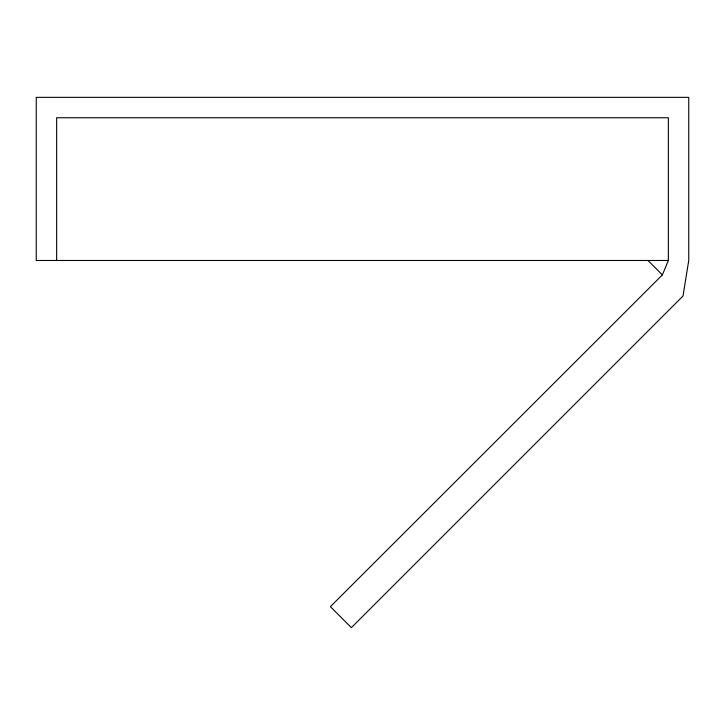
<?xml version="1.0" encoding="UTF-8"?>
<svg xmlns="http://www.w3.org/2000/svg" width="725" height="725" viewBox="0 0 725 725"><rect width="100%" height="100%" fill="white"/><g stroke="black" fill="none" stroke-linecap="round" stroke-linejoin="round"><path stroke-width="1.09" d="M668.359 260.483L36.25 260.483L36.25 97.358L688.75 97.358L688.75 260.483L683.004 296.017L351.38 627.642L330.392 606.662L662.378 274.902L668.359 260.483L668.359 117.749L56.641 117.749L56.641 260.483M647.969 260.483L662.378 274.902"/></g></svg>
